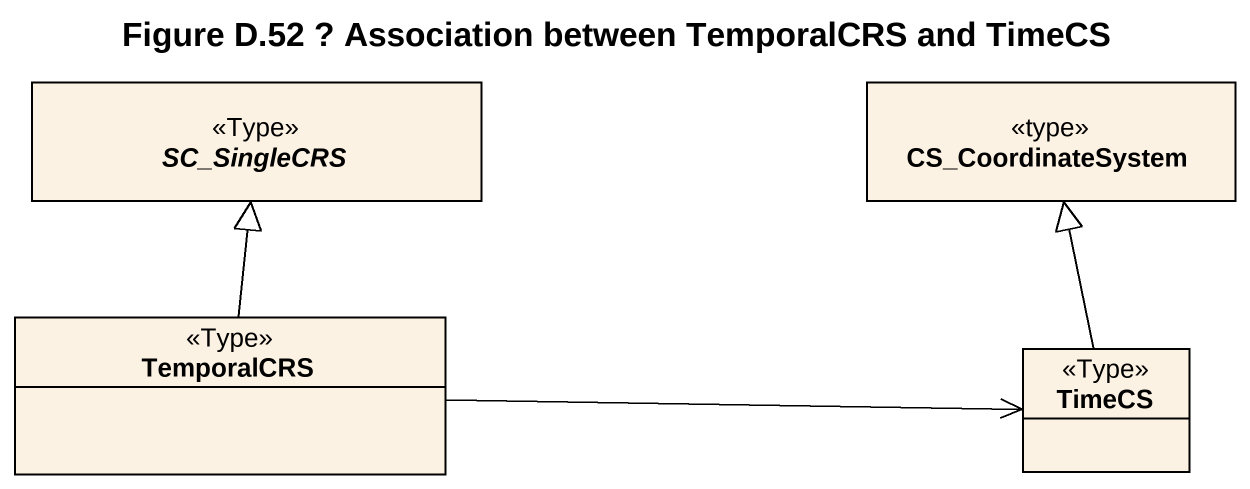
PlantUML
@startuml
title Figure D.52 ? Association between TemporalCRS and TimeCS
hide circle
hide empty members
abstract class SC_SingleCRS <<Type>>
class CS_CoordinateSystem <<type>>
class TemporalCRS <<Type>>
class TimeCS <<Type>>
TemporalCRS -up-|> SC_SingleCRS
TemporalCRS -right-> TimeCS
TimeCS -up-|> CS_CoordinateSystem
@enduml
